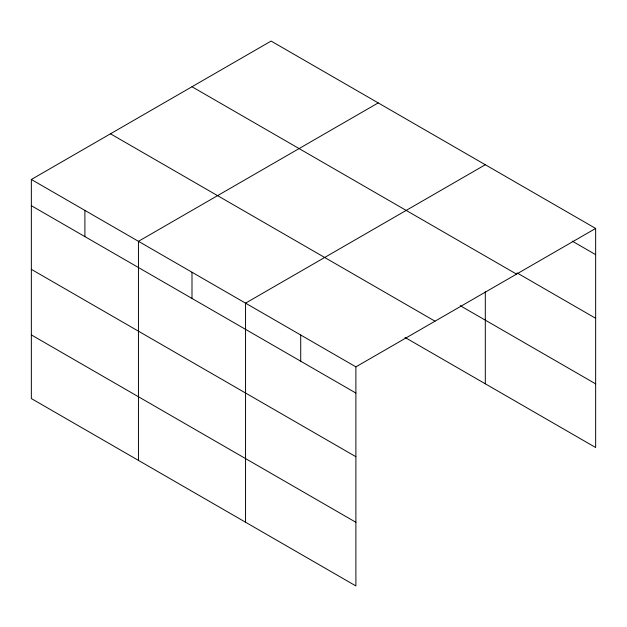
<?xml version="1.0" encoding="UTF-8"?>
<svg xmlns="http://www.w3.org/2000/svg" width="627" height="627" viewBox="0 0 627 627"><rect width="100%" height="100%" fill="white"/><g stroke="black" fill="none" stroke-linecap="round" stroke-linejoin="round"><path stroke-width="0.94" d="M355.893 456.715L355.893 366.866L31.35 179.487L31.35 398.56L355.893 585.932L355.893 456.715L31.35 269.344M404.979 337.428L595.65 447.513L595.65 228.44L271.107 41.068L31.35 179.487M378.206 102.899L138.449 241.324L138.449 460.39M485.306 164.736L245.549 303.154L245.549 522.228M355.893 366.866L595.65 228.44M572.247 241.129L595.65 254.648M517.071 272.925L595.65 318.289M191.987 86.745L516.53 274.117M460.202 305.662L595.65 383.865M110.47 133.81L435.013 321.181M31.35 205.695L355.893 393.066M31.35 334.912L355.893 522.291M485.306 291.774L485.306 383.802M300.717 335.006L300.717 361.215M191.995 272.236L191.995 298.444M84.896 210.406L84.896 236.614"/></g></svg>
